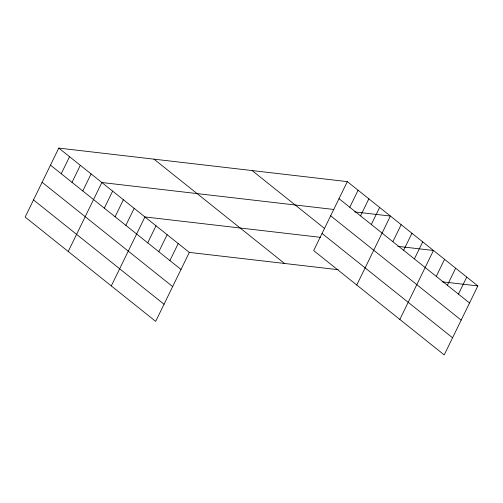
<?xml version="1.0" encoding="UTF-8"?>
<svg xmlns="http://www.w3.org/2000/svg" width="503" height="503" viewBox="0 0 503 503"><rect width="100%" height="100%" fill="white"/><g stroke="black" fill="none" stroke-linecap="round" stroke-linejoin="round"><path stroke-width="0.75" d="M347.322 181.627L313.683 250.595L444.212 354.904L477.85 285.937L347.322 181.627L58.788 148.096L25.15 217.063L155.679 321.373L189.317 252.405L338.179 269.702M61.24 173.749L69.559 156.703M72.011 182.35L80.323 165.305M82.781 190.958L91.093 173.912M68.226 251.487L101.864 182.52L333.86 209.481M104.316 208.167L112.628 191.121M115.086 216.774L123.398 199.729M125.857 225.382L134.169 208.336M111.301 285.905L144.939 216.938L320.625 237.359M147.719 242.848L156.031 225.803M158.816 251.72L167.128 234.675M169.907 260.585L178.225 243.54M349.774 207.28L358.086 190.235M360.544 215.888L368.856 198.842M371.315 224.489L379.627 207.443M356.759 285.019L390.397 216.051L354.69 211.901M392.849 241.704L401.161 224.659M403.62 250.305L411.932 233.26M414.39 258.913L422.702 241.868M399.835 319.436L433.473 250.475L397.766 246.325M436.252 276.386L444.564 259.341M447.349 285.251L455.661 268.206M458.44 294.117L466.753 277.071M442.143 281.787L477.85 285.937M339.009 198.672L469.538 302.982M330.647 215.806L461.182 320.115M252.104 170.561L324.492 228.412M322.039 233.461L452.568 337.771M154.006 159.162L284.535 263.471M58.788 148.096L189.317 252.405M50.476 165.141L181.005 269.451M42.12 182.275L172.648 286.584M33.506 199.93L164.035 304.24"/></g></svg>
